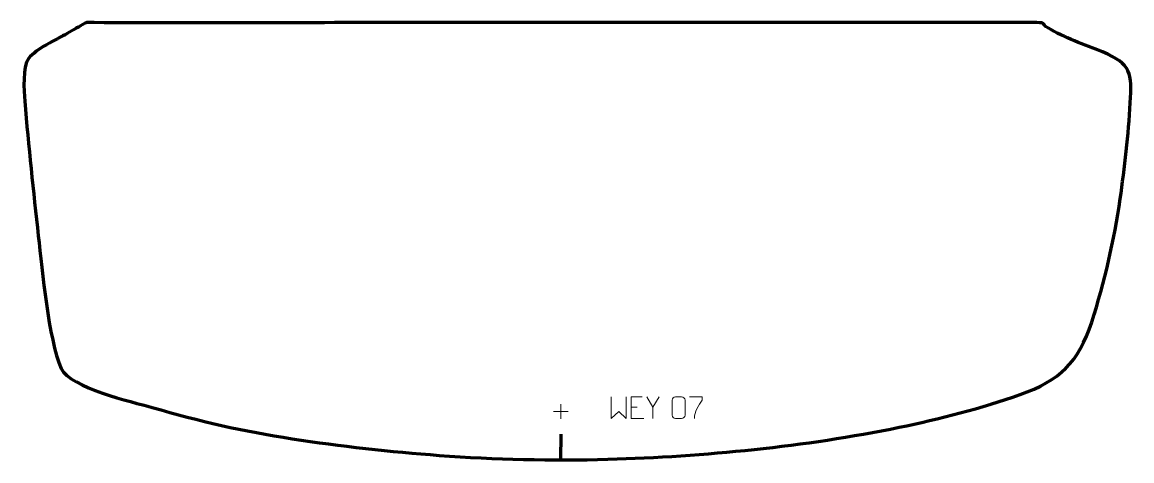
# Model space of a CAD drawing. Header units: millimetres. Extents: x -592 to 705, y -482 to 30.
import ezdxf

# ---------------------------------------------------------------- set-up
doc = ezdxf.new("R2010")
doc.units = ezdxf.units.MM
doc.header["$MEASUREMENT"] = 0
doc.layers.add('layer 2', color=7, linetype='Continuous')
doc.layers.add('layer 3', color=7, linetype='Continuous')

msp = doc.modelspace()

# ---------------------------------------------------------------- linework, layer by layer
at = {"layer": 'layer 2', "color": 142, "lineweight": 9}
for points, knots in [([(96.4302, -407.6021), (96.4302, -407.6021), (96.4302, -432.5455), (96.4302, -432.5455), (96.4302, -432.5455), (96.4302, -432.5455), (105.2677, -424.4855), (105.2677, -424.4855), (105.2677, -424.4855), (105.2677, -424.4855), (114.1049, -432.5449), (114.1049, -432.5449), (114.1049, -432.5449), (114.1049, -432.5449), (114.1049, -407.6021), (114.1049, -407.6021)], [0, 0, 0, 0, 0.2, 0.2, 0.2, 0.2, 0.4, 0.4, 0.4, 0.4, 0.6, 0.6, 0.6, 0.6, 1, 1, 1, 1]), ([(132.6927, -407.6043), (132.6927, -407.6043), (119.8261, -407.6043), (119.8261, -407.6043), (119.8261, -407.6043), (119.8261, -407.6043), (119.8261, -432.5433), (119.8261, -432.5433), (119.8261, -432.5433), (119.8261, -432.5433), (134.6833, -432.5433), (134.6833, -432.5433)], [0, 0, 0, 0, 0.25, 0.25, 0.25, 0.25, 0.5, 0.5, 0.5, 0.5, 1, 1, 1, 1]), ([(152.5616, -407.6042), (152.5616, -407.6042), (145.2435, -419.496), (145.2435, -419.496), (145.2435, -419.496), (145.2435, -419.496), (145.2443, -432.5433), (145.2443, -432.5433)], [0, 0, 0, 0, 0.333333333, 0.333333333, 0.333333333, 0.333333333, 1, 1, 1, 1]), ([(171.6481, -407.5817), (174.0129, -407.5817), (176.378, -407.5817), (178.7431, -407.5817), (178.7431, -407.5817), (180.7226, -407.5462), (182.7473, -409.0396), (182.7744, -411.4803), (182.7744, -411.4803), (182.774, -417.2343), (182.774, -422.9888), (182.7744, -428.7436), (182.7744, -428.7436), (182.6323, -431.0699), (180.9269, -432.5513), (178.7431, -432.5621), (178.7431, -432.5621), (176.3721, -432.5618), (174.0011, -432.5618), (171.6304, -432.5621), (171.6304, -432.5621), (169.6731, -432.6676), (167.6679, -430.7808), (167.6792, -428.761), (167.6792, -428.761), (167.6796, -422.9837), (167.6796, -417.2069), (167.6792, -411.4304), (167.6792, -411.4304), (167.6836, -409.2896), (169.4596, -407.5682), (171.6481, -407.5817)], [0, 0, 0, 0, 0.111111111, 0.111111111, 0.111111111, 0.111111111, 0.222222222, 0.222222222, 0.222222222, 0.222222222, 0.333333333, 0.333333333, 0.333333333, 0.333333333, 0.444444444, 0.444444444, 0.444444444, 0.444444444, 0.555555556, 0.555555556, 0.555555556, 0.555555556, 0.666666667, 0.666666667, 0.666666667, 0.666666667, 0.777777778, 0.777777778, 0.777777778, 0.777777778, 1, 1, 1, 1]), ([(187.8114, -407.6017), (187.8114, -407.6017), (202.6189, -407.6017), (202.6189, -407.6017), (202.6189, -407.6017), (202.6186, -408.8506), (202.6186, -410.0994), (202.6189, -411.3486), (202.6189, -411.3486), (198.6268, -417.3421), (193.7145, -425.1712), (193.7145, -432.5457)], [0, 0, 0, 0, 0.25, 0.25, 0.25, 0.25, 0.5, 0.5, 0.5, 0.5, 1, 1, 1, 1])]:
    msp.add_open_spline(points, degree=3, knots=knots, dxfattribs=at)
for points in [[(145.2435, -419.496), (145.2435, -419.496), (137.9269, -407.6042), (137.9269, -407.6042)], [(28.8985, -424.6373), (28.8985, -424.6373), (46.0414, -424.6373), (46.0414, -424.6373)], [(37.4699, -416.0658), (37.4699, -416.0658), (37.4699, -433.2087), (37.4699, -433.2087)], [(119.8261, -419.477), (119.8261, -419.477), (126.99, -419.477), (126.99, -419.477)]]:
    msp.add_open_spline(points, degree=3, dxfattribs=at)
at = {"layer": 'layer 2', "color": 142, "lineweight": 158}
msp.add_open_spline([(37.4938, -451.0346), (37.4938, -451.0346), (37.4461, -481.0389), (37.4461, -481.0389)], degree=3, dxfattribs=at)
at = {"layer": 'layer 3', "color": 242, "lineweight": 158}
msp.add_open_spline([(593.8794, 29.655), (604.6438, 29.722), (598.3608, 28.4631), (606.4463, 23.5072), (606.4463, 23.5072), (625.5641, 12.3573), (649.8015, 3.5894), (670.5304, -4.617), (670.5304, -4.617), (704.6245, -18.9577), (704.6939, -29.1895), (702.9457, -64.1896), (702.9457, -64.1896), (700.9787, -100.9425), (696.3447, -139.7298), (691.1388, -176.2055), (691.1388, -176.2055), (684.1374, -224.2844), (672.8434, -273.874), (657.9194, -320.1158), (657.9194, -320.1158), (641.8722, -367.6459), (621.2535, -388.0688), (574.0848, -404.8673), (574.0848, -404.8673), (529.7654, -420.6511), (479.1816, -433.3732), (433.0554, -442.974), (433.0554, -442.974), (322.6999, -465.5907), (205.3183, -476.9525), (92.7422, -480.3222), (92.7422, -480.3222), (27.9458, -482.1341), (-39.7377, -480.4884), (-104.3926, -475.768), (-104.3926, -475.768), (-161.1788, -471.4422), (-220.1041, -465.0567), (-276.3821, -456.3929), (-276.3821, -456.3929), (-332.9138, -447.6229), (-384.8267, -435.9586), (-439.6901, -419.7812), (-439.6901, -419.7812), (-463.814, -413.0564), (-535.4951, -397.021), (-546.0546, -374.3442), (-546.0546, -374.3442), (-561.2463, -338.9007), (-568.267, -260.1978), (-572.775, -219.4408), (-572.775, -219.4408), (-578.5192, -167.2761), (-584.2674, -114.4212), (-588.5981, -62.1437), (-588.5981, -62.1437), (-589.503, -49.655), (-591.627, -22.0723), (-584.0612, -12.0246), (-584.0612, -12.0246), (-575.2934, -0.9628), (-551.8769, 9.6386), (-538.9223, 17.0123), (-538.9223, 17.0123), (-531.8614, 21.0314), (-525.0979, 24.9452), (-518.1368, 29.1351), (-518.1368, 29.1351), (-516.4298, 30.1626), (-509.9465, 29.6396), (-507.6703, 29.6351), (-507.6703, 29.6351), (-382.7973, 29.3916), (-257.8693, 29.6483), (-132.9904, 29.6637), (-132.9904, 29.6637), (108.8833, 29.6934), (350.7569, 29.7235), (592.6307, 29.6554), (592.6307, 29.6554), (592.6307, 29.6554), (593.8794, 29.655), (593.8794, 29.655)], degree=3, knots=[0, 0, 0, 0, 0.045454545, 0.045454545, 0.045454545, 0.045454545, 0.090909091, 0.090909091, 0.090909091, 0.090909091, 0.136363636, 0.136363636, 0.136363636, 0.136363636, 0.181818182, 0.181818182, 0.181818182, 0.181818182, 0.227272727, 0.227272727, 0.227272727, 0.227272727, 0.272727273, 0.272727273, 0.272727273, 0.272727273, 0.318181818, 0.318181818, 0.318181818, 0.318181818, 0.363636364, 0.363636364, 0.363636364, 0.363636364, 0.409090909, 0.409090909, 0.409090909, 0.409090909, 0.454545455, 0.454545455, 0.454545455, 0.454545455, 0.5, 0.5, 0.5, 0.5, 0.545454545, 0.545454545, 0.545454545, 0.545454545, 0.590909091, 0.590909091, 0.590909091, 0.590909091, 0.636363636, 0.636363636, 0.636363636, 0.636363636, 0.681818182, 0.681818182, 0.681818182, 0.681818182, 0.727272727, 0.727272727, 0.727272727, 0.727272727, 0.772727273, 0.772727273, 0.772727273, 0.772727273, 0.818181818, 0.818181818, 0.818181818, 0.818181818, 0.863636364, 0.863636364, 0.863636364, 0.863636364, 0.909090909, 0.909090909, 0.909090909, 0.909090909, 1, 1, 1, 1], dxfattribs=at)

doc.saveas('drawing.dxf')
